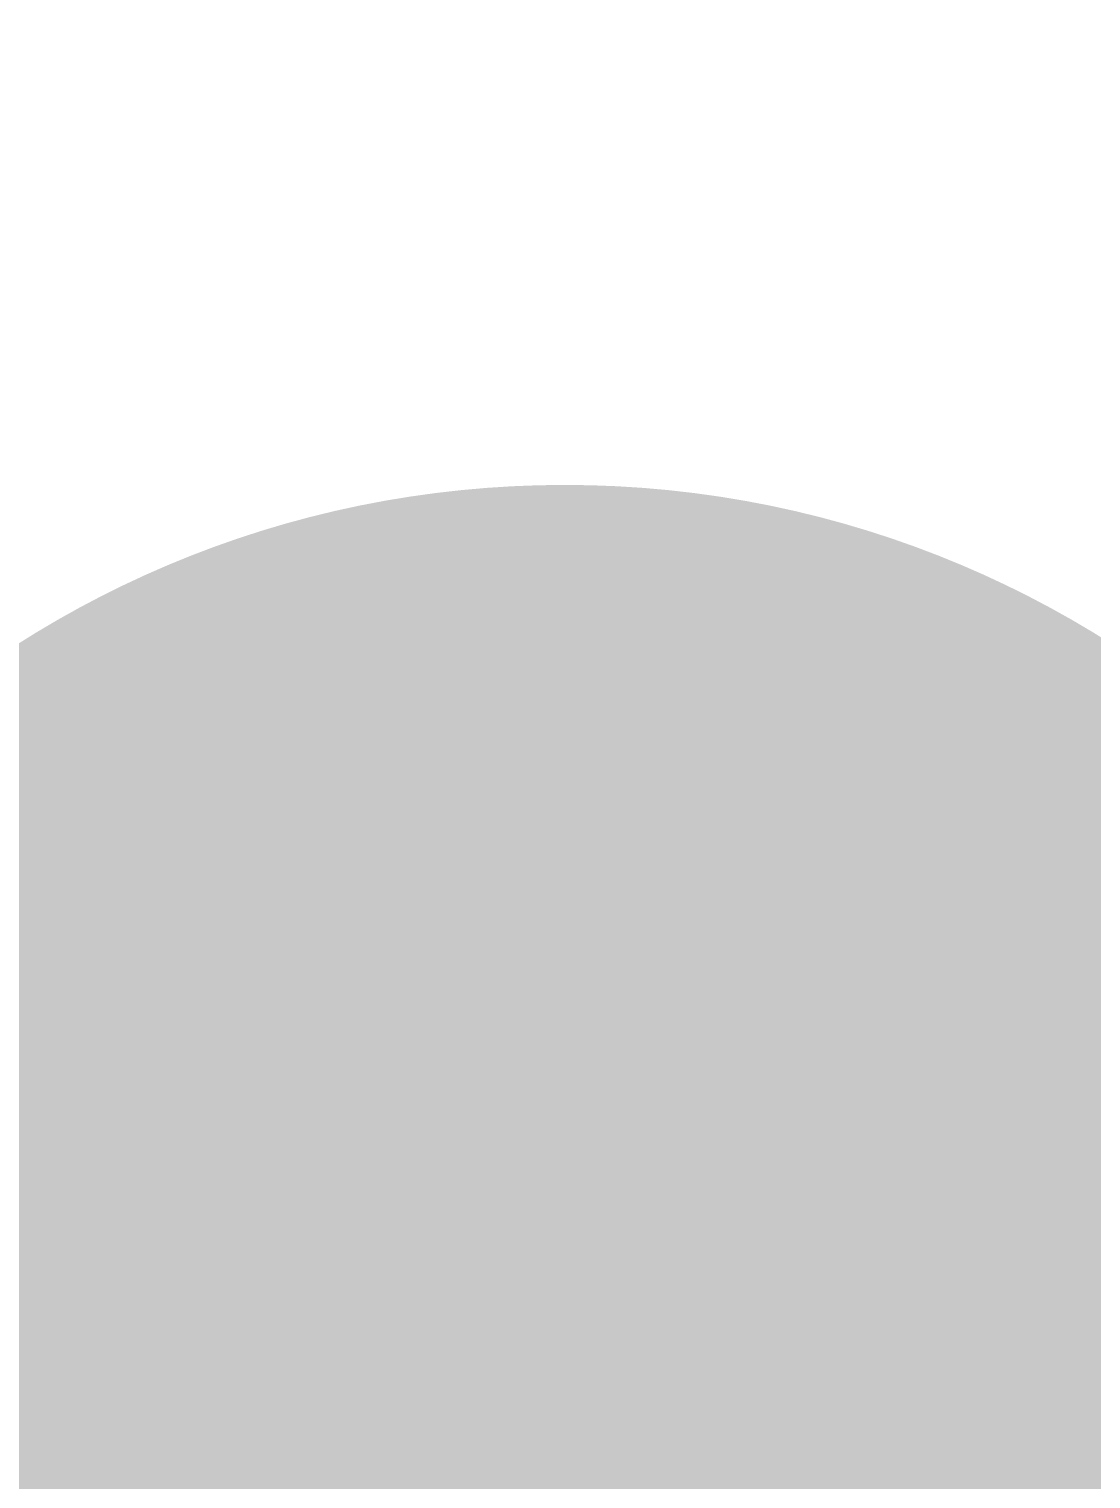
# Model space of a CAD drawing. Header units: inches. Extents: x -3 to 191, y -18 to 93.
# Drawn here: x 102.4423 to 102.7549, y 64.1075 to 64.5342 of the extents above; entities that cross this region are included whole.
import ezdxf

# ---------------------------------------------------------------- set-up
doc = ezdxf.new("R2010")
doc.units = ezdxf.units.IN
for name, color, linetype in [('Bottom Layer', 5, 'Continuous'), ('GND 1', 90, 'Continuous'), ('GND 2', 156, 'Continuous'), ('PWR', 16, 'Continuous'), ('Signal L4', 76, 'Continuous'), ('Top Layer', 1, 'Continuous'), ('Top Overlay', 2, 'Continuous'), ('Via Holes', 16, 'Continuous')]:
    doc.layers.add(name, color=color, linetype=linetype)
doc.styles.add('Arial', font='', dxfattribs={"height": 0.2})
doc.styles.get('Arial').set_extended_font_data('Arial')

msp = doc.modelspace()

# ---------------------------------------------------------------- hatches: boundary and pattern name
at = {"layer": 'Bottom Layer'}
h = msp.add_hatch(color=5, dxfattribs=at)
edge = h.paths.add_edge_path()
edge.add_arc((102.60002, 64.1), 0.3, 0, 360)
at = {"layer": 'GND 1'}
h = msp.add_hatch(color=90, dxfattribs=at)
edge = h.paths.add_edge_path()
edge.add_arc((102.60002, 64.1), 0.3, 0, 360)
at = {"layer": 'GND 2'}
h = msp.add_hatch(color=156, dxfattribs=at)
edge = h.paths.add_edge_path()
edge.add_arc((102.60002, 64.1), 0.3, 0, 360)
at = {"layer": 'PWR'}
h = msp.add_hatch(color=16, dxfattribs=at)
edge = h.paths.add_edge_path()
edge.add_arc((102.60002, 64.1), 0.3, 0, 360)
at = {"layer": 'Signal L4'}
h = msp.add_hatch(color=76, dxfattribs=at)
edge = h.paths.add_edge_path()
edge.add_arc((102.60002, 64.1), 0.3, 0, 360)
at = {"layer": 'Top Layer'}
h = msp.add_hatch(color=1, dxfattribs=at)
edge = h.paths.add_edge_path()
edge.add_arc((102.60002, 64.1), 0.3, 0, 360)
at = {"layer": 'Via Holes'}
h = msp.add_hatch(color=7, dxfattribs=at)
edge = h.paths.add_edge_path()
edge.add_arc((102.60002, 64.1), 0.15, 0, 360)

# ---------------------------------------------------------------- texts
at = {"layer": 'Top Overlay', "style": 'Arial'}
msp.add_text('TP26', height=0.750001, dxfattribs=at).set_placement((101.37543, 64.3751))

doc.saveas('drawing.dxf')
